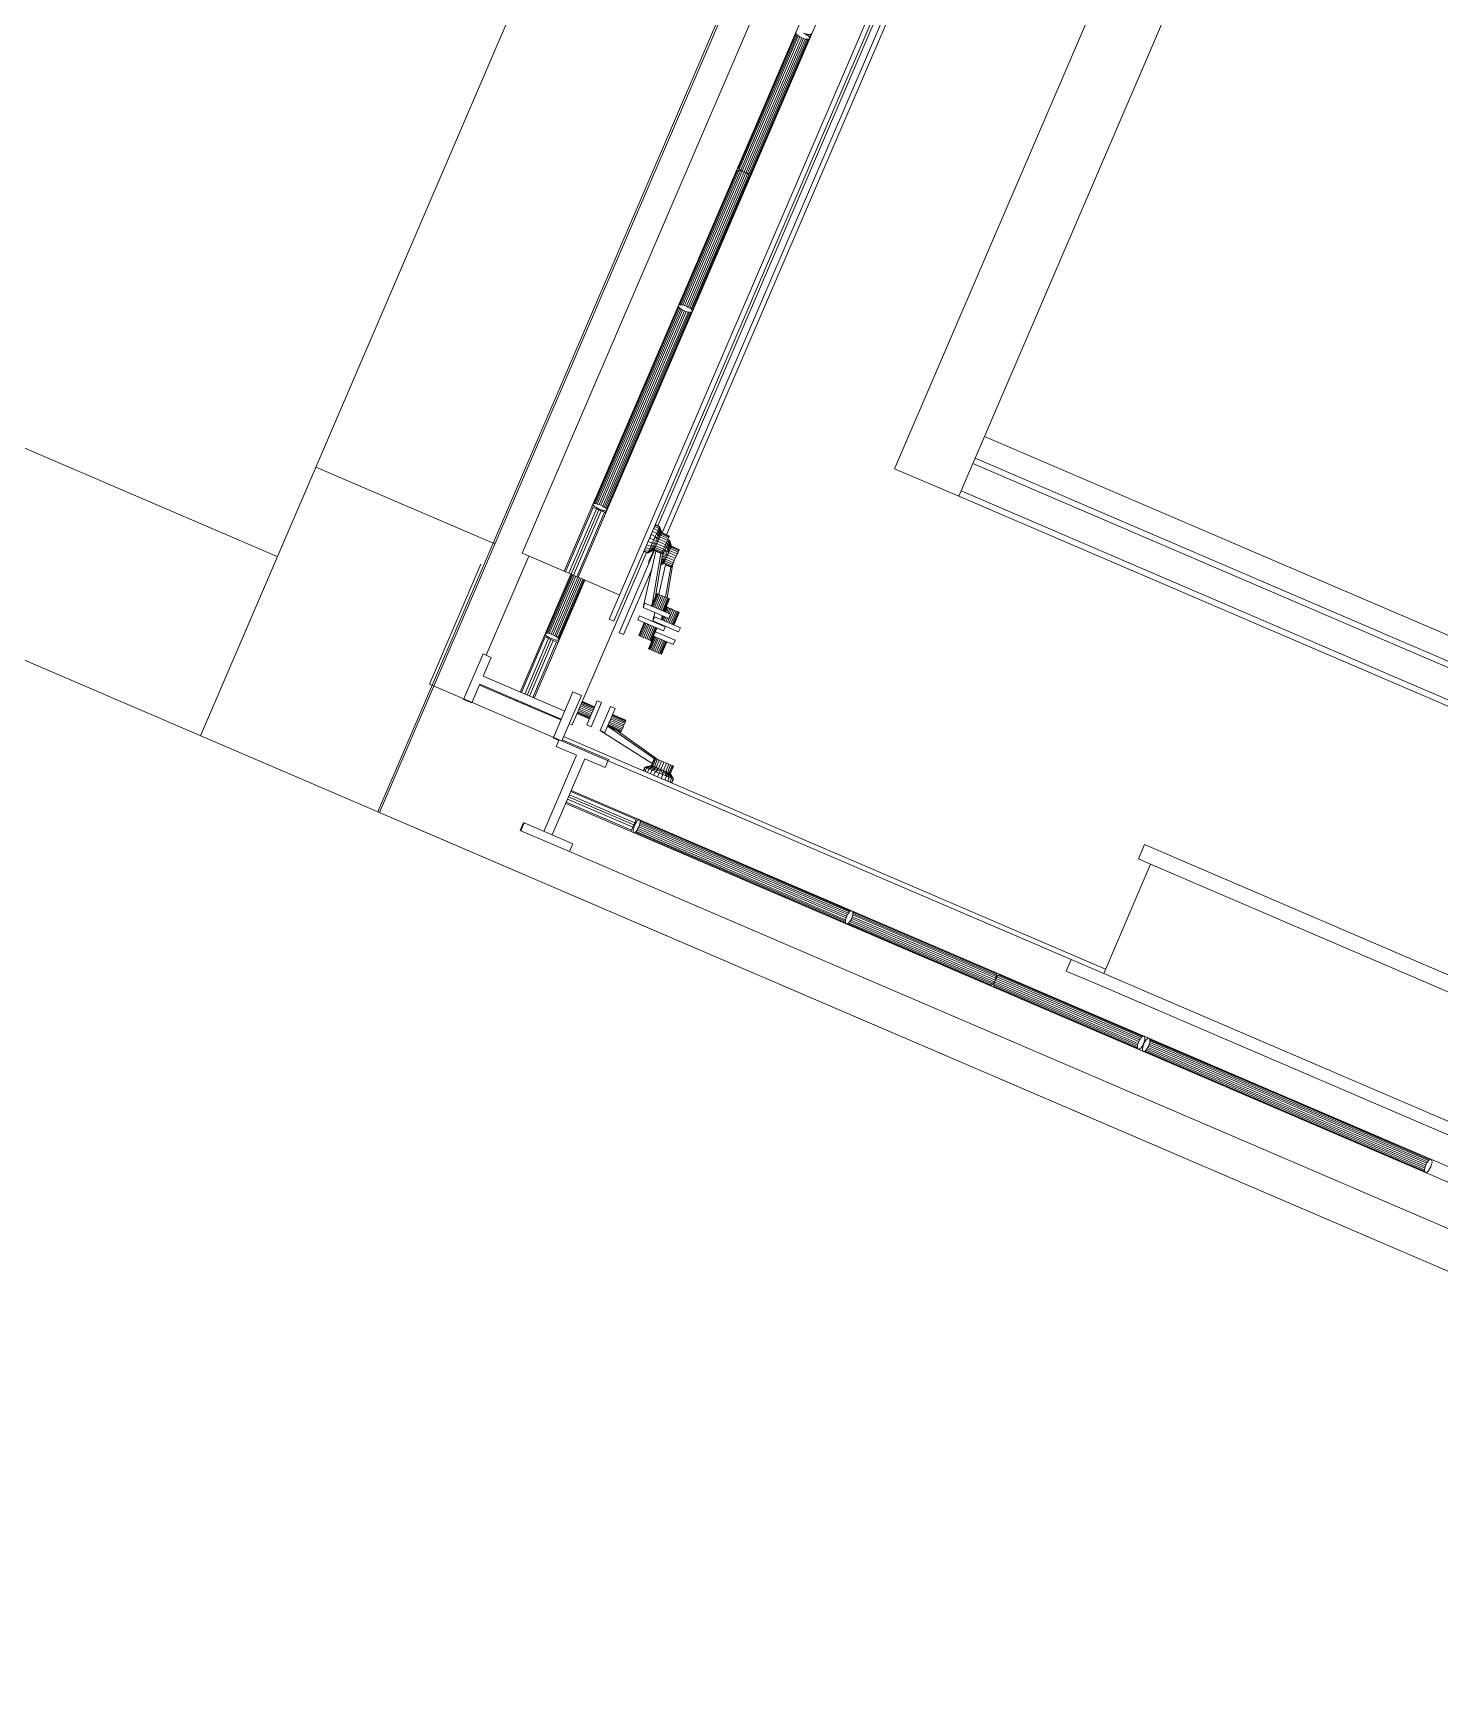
# Model space of a CAD drawing. Header units: metres. Extents: x -48 to 2360, y -1392 to 453.
# Drawn here: x 723.279 to 724.723, y -1330.043 to -1328.341 of the extents above; entities that cross this region are included whole.
import ezdxf

# ---------------------------------------------------------------- set-up
doc = ezdxf.new("R2010")
doc.units = ezdxf.units.M
doc.layers.add('MUEBLES', color=223, linetype='Continuous', lineweight=5, transparency=0.3)
doc.layers.add('SUELO', color=231, linetype='Continuous', lineweight=5, transparency=0.2)
doc.layers.add('TODO', color=210, linetype='Continuous', lineweight=5)

msp = doc.modelspace()

# ---------------------------------------------------------------- linework, layer by layer
at = {"layer": 'MUEBLES', "transparency": 33554585}
for p, q in [((724.5003, -1327.1994), (723.7811, -1328.8743)), ((723.8242, -1328.8928), (724.5434, -1327.2179)), ((724.5578, -1327.2241), (723.8386, -1328.899)), ((723.6328, -1329.1397), (724.426, -1327.2923)), ((724.2554, -1328.7544), (724.7843, -1327.5228)), ((724.2398, -1328.082), (723.8705, -1328.942)), ((723.8752, -1328.944), (724.2445, -1328.084)), ((723.9203, -1328.8461), (724.2117, -1328.1676)), ((724.2198, -1328.1657), (723.9246, -1328.8533)), ((723.9293, -1328.8554), (724.2246, -1328.1677)), ((724.1631, -1328.7877), (724.3827, -1328.2763)), ((724.0617, -1328.3405), (724.0025, -1328.4783)), ((724.0621, -1328.3414), (724.003, -1328.4792)), ((724.0631, -1328.3424), (724.0039, -1328.4801)), ((724.0644, -1328.3434), (724.0053, -1328.4812)), ((724.066, -1328.3444), (724.0069, -1328.4821)), ((724.0679, -1328.3453), (724.0087, -1328.483)), ((724.0106, -1328.4837), (724.0698, -1328.346)), ((724.0124, -1328.4842), (724.0716, -1328.3465)), ((724.0141, -1328.4845), (724.0732, -1328.3468)), ((724.0155, -1328.4845), (724.0746, -1328.3468)), ((724.0164, -1328.4842), (724.0756, -1328.3465)), ((724.0617, -1328.3398), (724.0617, -1328.3405)), ((724.0617, -1328.3405), (724.0621, -1328.3414)), ((724.0621, -1328.3414), (724.0631, -1328.3424)), ((724.0631, -1328.3424), (724.0644, -1328.3434)), ((724.0644, -1328.3434), (724.066, -1328.3444)), ((724.066, -1328.3444), (724.0679, -1328.3453)), ((724.0679, -1328.3453), (724.0698, -1328.346)), ((724.0698, -1328.346), (724.0716, -1328.3465)), ((724.0717, -1328.3414), (724.0699, -1328.3405)), ((724.0699, -1328.3405), (724.0718, -1328.3412)), ((724.0704, -1328.3406), (724.0704, -1328.3407)), ((724.0716, -1328.3411), (724.0715, -1328.3413)), ((724.0716, -1328.3465), (724.0732, -1328.3468)), ((724.0734, -1328.3424), (724.0717, -1328.3414)), ((724.0718, -1328.3412), (724.0737, -1328.3417)), ((724.0731, -1328.3415), (724.0729, -1328.3421)), ((724.0732, -1328.3468), (724.0746, -1328.3468)), ((724.0747, -1328.3434), (724.0734, -1328.3424)), ((724.0737, -1328.3417), (724.0753, -1328.3419)), ((724.075, -1328.3419), (724.0745, -1328.3432)), ((724.0746, -1328.3468), (724.0756, -1328.3465)), ((724.0756, -1328.3444), (724.0747, -1328.3434)), ((724.0753, -1328.3419), (724.0767, -1328.3419)), ((724.0761, -1328.3453), (724.0756, -1328.3444)), ((724.0756, -1328.3465), (724.0761, -1328.346)), ((724.0759, -1328.3449), (724.0773, -1328.3418)), ((724.0761, -1328.346), (724.0761, -1328.3453)), ((724.0767, -1328.3419), (724.0776, -1328.3417)), ((724.0776, -1328.3417), (724.0781, -1328.3412)), ((724.0781, -1328.3412), (724.0782, -1328.3404)), ((724.001, -1328.4818), (723.9419, -1328.6195)), ((724.002, -1328.4815), (723.9428, -1328.6193)), ((724.0033, -1328.4815), (723.9442, -1328.6193)), ((724.005, -1328.4818), (723.9458, -1328.6195)), ((724.0068, -1328.4823), (723.9477, -1328.62)), ((723.9496, -1328.6208), (724.0087, -1328.483)), ((723.9514, -1328.6216), (724.0105, -1328.4839)), ((723.953, -1328.6226), (724.0122, -1328.4849)), ((723.9544, -1328.6236), (724.0135, -1328.4859)), ((723.9553, -1328.6246), (724.0144, -1328.4869)), ((723.9558, -1328.6255), (724.0149, -1328.4878)), ((724.001, -1328.4818), (724.0005, -1328.4823)), ((724.002, -1328.4815), (724.001, -1328.4818)), ((724.0033, -1328.4815), (724.002, -1328.4815)), ((724.0025, -1328.4775), (724.0025, -1328.4783)), ((724.0025, -1328.4783), (724.003, -1328.4792)), ((724.003, -1328.4792), (724.0039, -1328.4801)), ((724.005, -1328.4818), (724.0033, -1328.4815)), ((724.0039, -1328.4801), (724.0053, -1328.4812)), ((724.0068, -1328.4823), (724.005, -1328.4818)), ((724.0053, -1328.4812), (724.0069, -1328.4821)), ((724.0087, -1328.483), (724.0068, -1328.4823)), ((724.0069, -1328.4821), (724.0087, -1328.483)), ((724.0082, -1328.4828), (724.0082, -1328.4828)), ((724.0085, -1328.4829), (724.0084, -1328.4829)), ((724.0105, -1328.4839), (724.0087, -1328.483)), ((724.0087, -1328.483), (724.0106, -1328.4837)), ((724.0092, -1328.4832), (724.0092, -1328.4832)), ((724.0103, -1328.4836), (724.0103, -1328.4838)), ((724.0122, -1328.4849), (724.0105, -1328.4839)), ((724.0106, -1328.4837), (724.0124, -1328.4842)), ((724.0119, -1328.4841), (724.0117, -1328.4846)), ((724.0135, -1328.4859), (724.0122, -1328.4849)), ((724.0124, -1328.4842), (724.0141, -1328.4845)), ((724.0138, -1328.4845), (724.0133, -1328.4857)), ((724.0144, -1328.4869), (724.0135, -1328.4859)), ((724.0141, -1328.4845), (724.0155, -1328.4845)), ((724.0149, -1328.4878), (724.0144, -1328.4869)), ((724.0161, -1328.4843), (724.0147, -1328.4874)), ((724.0149, -1328.4885), (724.0149, -1328.4878)), ((724.0155, -1328.4845), (724.0164, -1328.4842)), ((724.0164, -1328.4842), (724.0169, -1328.4837)), ((723.9413, -1328.6208), (723.8543, -1328.8235)), ((723.9418, -1328.6217), (723.8552, -1328.8234)), ((723.9427, -1328.6227), (723.8565, -1328.8234)), ((723.9441, -1328.6237), (723.8581, -1328.8238)), ((723.9457, -1328.6247), (723.86, -1328.8243)), ((723.8618, -1328.8251), (723.9475, -1328.6255)), ((723.8637, -1328.8259), (723.9494, -1328.6263)), ((723.8653, -1328.8269), (723.9513, -1328.6268)), ((723.8667, -1328.8278), (723.9529, -1328.627)), ((723.8677, -1328.8287), (723.9543, -1328.627)), ((723.8682, -1328.8295), (723.9552, -1328.6267)), ((723.9414, -1328.6201), (723.9413, -1328.6208)), ((723.9413, -1328.6208), (723.9418, -1328.6217)), ((723.9419, -1328.6195), (723.9414, -1328.6201)), ((723.9418, -1328.6217), (723.9427, -1328.6227)), ((723.9428, -1328.6193), (723.9419, -1328.6195)), ((723.9427, -1328.6227), (723.9441, -1328.6237)), ((723.9442, -1328.6193), (723.9428, -1328.6193)), ((723.9441, -1328.6237), (723.9457, -1328.6247)), ((723.9458, -1328.6195), (723.9442, -1328.6193)), ((723.9457, -1328.6247), (723.9475, -1328.6255)), ((723.9477, -1328.62), (723.9458, -1328.6195)), ((723.9475, -1328.6255), (723.9494, -1328.6263)), ((723.9496, -1328.6208), (723.9477, -1328.62)), ((723.9494, -1328.6263), (723.9513, -1328.6268)), ((723.9514, -1328.6216), (723.9496, -1328.6208)), ((723.9513, -1328.6268), (723.9529, -1328.627)), ((723.953, -1328.6226), (723.9514, -1328.6216)), ((723.9529, -1328.627), (723.9543, -1328.627)), ((723.9544, -1328.6236), (723.953, -1328.6226)), ((723.9543, -1328.627), (723.9552, -1328.6267)), ((723.9553, -1328.6246), (723.9544, -1328.6236)), ((723.9552, -1328.6267), (723.9557, -1328.6262)), ((723.9558, -1328.6255), (723.9553, -1328.6246)), ((723.9557, -1328.6262), (723.9558, -1328.6255)), ((724.2458, -1328.7768), (724.2554, -1328.7544)), ((725.5723, -1329.3198), (724.2554, -1328.7544)), ((724.2434, -1328.7822), (724.2458, -1328.7768)), ((724.2458, -1328.7768), (724.2458, -1328.7768)), ((724.2458, -1328.7768), (725.5627, -1329.3423)), ((725.5626, -1329.3423), (724.2458, -1328.7768)), ((724.229, -1328.8159), (724.1631, -1328.7877)), ((724.2314, -1328.8102), (724.2434, -1328.7823)), ((725.5603, -1329.3477), (724.2434, -1328.7822)), ((724.2434, -1328.7823), (724.2434, -1328.7822)), ((724.2434, -1328.7823), (725.5603, -1329.3477)), ((724.2291, -1328.8157), (724.2314, -1328.8103)), ((725.5483, -1329.3757), (724.2314, -1328.8102)), ((724.2314, -1328.8103), (724.2314, -1328.8102)), ((724.2314, -1328.8103), (725.5483, -1329.3757)), ((723.854, -1328.8273), (723.8256, -1328.8935)), ((723.8574, -1328.8288), (723.829, -1328.8949)), ((723.8598, -1328.8298), (723.8314, -1328.8959)), ((723.8338, -1328.897), (723.8622, -1328.8308)), ((723.854, -1328.8273), (723.8526, -1328.8267)), ((723.8543, -1328.8235), (723.8538, -1328.8239)), ((723.8538, -1328.8239), (723.8538, -1328.8245)), ((723.8538, -1328.8245), (723.8544, -1328.8253)), ((723.8574, -1328.8288), (723.854, -1328.8273)), ((723.8552, -1328.8234), (723.8543, -1328.8235)), ((723.8544, -1328.8253), (723.8553, -1328.8262)), ((723.8565, -1328.8234), (723.8552, -1328.8234)), ((723.8553, -1328.8262), (723.8567, -1328.8272)), ((723.8581, -1328.8238), (723.8565, -1328.8234)), ((723.8567, -1328.8272), (723.8583, -1328.8281)), ((723.8598, -1328.8298), (723.8574, -1328.8288)), ((723.86, -1328.8243), (723.8581, -1328.8238)), ((723.8583, -1328.8281), (723.8602, -1328.829)), ((723.8593, -1328.8296), (723.8597, -1328.8287)), ((723.8599, -1328.8288), (723.8595, -1328.8297)), ((723.8622, -1328.8308), (723.8598, -1328.8298)), ((723.8618, -1328.8251), (723.86, -1328.8243)), ((723.8602, -1328.829), (723.8621, -1328.8297)), ((723.8606, -1328.8291), (723.8603, -1328.83)), ((723.8618, -1328.8296), (723.8614, -1328.8305)), ((723.8637, -1328.8259), (723.8618, -1328.8251)), ((723.8621, -1328.8297), (723.8639, -1328.8302)), ((723.8656, -1328.8323), (723.8622, -1328.8308)), ((723.8633, -1328.8301), (723.8629, -1328.8311)), ((723.8653, -1328.8269), (723.8637, -1328.8259)), ((723.8639, -1328.8302), (723.8655, -1328.8306)), ((723.8652, -1328.8305), (723.8646, -1328.8319)), ((723.8667, -1328.8278), (723.8653, -1328.8269)), ((723.8655, -1328.8306), (723.8668, -1328.8307)), ((723.8665, -1328.8327), (723.8674, -1328.8306)), ((723.8677, -1328.8287), (723.8667, -1328.8278)), ((723.8668, -1328.8307), (723.8677, -1328.8305)), ((723.8682, -1328.8295), (723.8677, -1328.8287)), ((723.8677, -1328.8305), (723.8682, -1328.8301)), ((723.8682, -1328.8301), (723.8682, -1328.8295)), ((724.229, -1328.8159), (724.2291, -1328.8157)), ((725.5459, -1329.3814), (724.229, -1328.8159)), ((725.546, -1329.3811), (724.2291, -1328.8157)), ((724.2291, -1328.8157), (724.2291, -1328.8157)), ((725.5459, -1329.3812), (724.2291, -1328.8157)), ((723.8372, -1328.8984), (723.8656, -1328.8323)), ((723.867, -1328.8329), (723.8656, -1328.8323)), ((723.9149, -1328.8518), (723.9162, -1328.849)), ((723.9162, -1328.849), (723.9172, -1328.8468)), ((723.9162, -1328.849), (723.9203, -1328.8509)), ((723.9172, -1328.8468), (723.9178, -1328.8455)), ((723.9172, -1328.8468), (723.9213, -1328.8487)), ((723.9178, -1328.8455), (723.918, -1328.845)), ((723.9178, -1328.8455), (723.9219, -1328.8473)), ((723.918, -1328.845), (723.9221, -1328.8469)), ((723.9213, -1328.8487), (723.9203, -1328.8509)), ((723.9213, -1328.8487), (723.9219, -1328.8473)), ((723.9213, -1328.8487), (723.9231, -1328.8558)), ((723.9213, -1328.8487), (723.9238, -1328.8543)), ((723.9221, -1328.8469), (723.9219, -1328.8473)), ((723.9219, -1328.8473), (723.9242, -1328.8534)), ((723.9219, -1328.8473), (723.9238, -1328.8543)), ((723.9221, -1328.8469), (723.9242, -1328.8534)), ((723.9221, -1328.8469), (723.9243, -1328.8531)), ((723.913, -1328.8674), (723.9089, -1328.8656)), ((723.9144, -1328.8641), (723.9103, -1328.8622)), ((723.9119, -1328.8587), (723.9135, -1328.8551)), ((723.9119, -1328.8587), (723.9119, -1328.8587)), ((723.9119, -1328.8587), (723.916, -1328.8606)), ((723.9129, -1328.8565), (723.9128, -1328.8564)), ((723.9144, -1328.8641), (723.913, -1328.8674)), ((723.9193, -1328.8644), (723.913, -1328.8674)), ((723.9135, -1328.8551), (723.9149, -1328.8518)), ((723.9135, -1328.8551), (723.9176, -1328.857)), ((723.9138, -1328.8544), (723.9137, -1328.8544)), ((723.916, -1328.8606), (723.9144, -1328.8641)), ((723.9203, -1328.8621), (723.9144, -1328.8641)), ((723.9144, -1328.8641), (723.9193, -1328.8644)), ((723.9146, -1328.8526), (723.9145, -1328.8526)), ((723.9149, -1328.8518), (723.9191, -1328.8537)), ((723.9152, -1328.8513), (723.9151, -1328.8512)), ((723.9156, -1328.8504), (723.9154, -1328.8504)), ((723.9157, -1328.8501), (723.9156, -1328.8501)), ((723.9176, -1328.857), (723.916, -1328.8606)), ((723.916, -1328.8606), (723.9203, -1328.8621)), ((723.9191, -1328.8537), (723.9176, -1328.857)), ((723.9213, -1328.8598), (723.9176, -1328.857)), ((723.9176, -1328.857), (723.9203, -1328.8621)), ((723.9193, -1328.8644), (723.9183, -1328.8666)), ((723.9203, -1328.8509), (723.9191, -1328.8537)), ((723.9191, -1328.8537), (723.9213, -1328.8598)), ((723.9223, -1328.8576), (723.9191, -1328.8537)), ((723.9203, -1328.8621), (723.9193, -1328.8644)), ((723.9193, -1328.8644), (723.9271, -1328.868)), ((723.9231, -1328.8558), (723.9203, -1328.8509)), ((723.9203, -1328.8509), (723.9223, -1328.8576)), ((723.9213, -1328.8598), (723.9203, -1328.8621)), ((723.9203, -1328.8621), (723.9281, -1328.8657)), ((723.9223, -1328.8576), (723.9213, -1328.8598)), ((723.9292, -1328.8634), (723.9213, -1328.8598)), ((723.9231, -1328.8558), (723.9223, -1328.8576)), ((723.9301, -1328.8612), (723.9223, -1328.8576)), ((723.9238, -1328.8543), (723.9231, -1328.8558)), ((723.931, -1328.8593), (723.9231, -1328.8558)), ((723.9242, -1328.8534), (723.9238, -1328.8543)), ((723.9316, -1328.8579), (723.9238, -1328.8543)), ((723.9243, -1328.8531), (723.9242, -1328.8534)), ((723.932, -1328.857), (723.9242, -1328.8534)), ((723.9321, -1328.8567), (723.9243, -1328.8531)), ((723.9271, -1328.868), (723.9281, -1328.8657)), ((723.9281, -1328.8657), (723.9292, -1328.8634)), ((723.9288, -1328.8641), (723.9303, -1328.8648)), ((723.9303, -1328.8648), (723.9291, -1328.8676)), ((723.9292, -1328.8634), (723.9301, -1328.8612)), ((723.9298, -1328.8619), (723.9313, -1328.8626)), ((723.9301, -1328.8612), (723.931, -1328.8593)), ((723.9313, -1328.8626), (723.9303, -1328.8648)), ((723.9332, -1328.8696), (723.9303, -1328.8648)), ((723.9303, -1328.8648), (723.9323, -1328.8715)), ((723.9304, -1328.8606), (723.9319, -1328.8612)), ((723.9306, -1328.8601), (723.9321, -1328.8608)), ((723.931, -1328.8593), (723.9316, -1328.8579)), ((723.9313, -1328.8626), (723.9319, -1328.8612)), ((723.9313, -1328.8626), (723.9332, -1328.8696)), ((723.9313, -1328.8626), (723.9338, -1328.8682)), ((723.9316, -1328.8579), (723.932, -1328.857)), ((723.9321, -1328.8608), (723.9319, -1328.8612)), ((723.9319, -1328.8612), (723.9342, -1328.8673)), ((723.9319, -1328.8612), (723.9338, -1328.8682)), ((723.932, -1328.857), (723.9321, -1328.8567)), ((723.9321, -1328.8608), (723.9342, -1328.8673)), ((723.9321, -1328.8608), (723.9343, -1328.867)), ((723.7878, -1328.8772), (723.7441, -1328.9789)), ((723.7811, -1328.8743), (723.8242, -1328.8928)), ((723.8325, -1329.0505), (723.9085, -1328.8736)), ((723.9169, -1328.8713), (723.8806, -1328.9559)), ((723.9052, -1328.9299), (723.9182, -1328.8723)), ((723.9099, -1328.8742), (723.906, -1328.8724)), ((723.9101, -1328.8738), (723.9062, -1328.872)), ((723.9107, -1328.8724), (723.9068, -1328.8706)), ((723.9117, -1328.8702), (723.9077, -1328.8684)), ((723.9165, -1328.8708), (723.9099, -1328.8742)), ((723.9163, -1328.8711), (723.9099, -1328.8742)), ((723.9101, -1328.8738), (723.9099, -1328.8742)), ((723.9169, -1328.8699), (723.9101, -1328.8738)), ((723.9165, -1328.8708), (723.9101, -1328.8738)), ((723.9107, -1328.8724), (723.9101, -1328.8738)), ((723.9175, -1328.8684), (723.9107, -1328.8724)), ((723.9169, -1328.8699), (723.9107, -1328.8724)), ((723.9117, -1328.8702), (723.9107, -1328.8724)), ((723.9114, -1328.882), (723.9108, -1328.8834)), ((723.9124, -1328.8799), (723.9114, -1328.882)), ((723.9114, -1328.8821), (723.9126, -1328.8812)), ((723.9115, -1328.8817), (723.9128, -1328.8809)), ((723.9183, -1328.8666), (723.9117, -1328.8702)), ((723.913, -1328.8674), (723.9117, -1328.8702)), ((723.9117, -1328.8702), (723.9175, -1328.8684)), ((723.9121, -1328.8805), (723.9132, -1328.8798)), ((723.9124, -1328.8799), (723.9121, -1328.8805)), ((723.9136, -1328.877), (723.9124, -1328.8799)), ((723.9136, -1328.877), (723.9129, -1328.8786)), ((723.9129, -1328.8786), (723.914, -1328.8781)), ((723.9183, -1328.8666), (723.913, -1328.8674)), ((723.9151, -1328.8737), (723.9136, -1328.877)), ((723.914, -1328.8762), (723.9149, -1328.8759)), ((723.9235, -1328.8746), (723.9144, -1328.9267)), ((723.9163, -1328.8711), (723.9151, -1328.8737)), ((723.9153, -1328.8733), (723.916, -1328.8733)), ((723.9165, -1328.8708), (723.9163, -1328.8711)), ((723.9163, -1328.8711), (723.9241, -1328.8746)), ((723.9169, -1328.8699), (723.9165, -1328.8708)), ((723.9165, -1328.8708), (723.9243, -1328.8743)), ((723.9175, -1328.8684), (723.9169, -1328.8699)), ((723.9169, -1328.8699), (723.9247, -1328.8734)), ((723.9183, -1328.8666), (723.9175, -1328.8684)), ((723.9175, -1328.8684), (723.9253, -1328.872)), ((723.9257, -1328.8711), (723.9179, -1328.9186)), ((723.9182, -1328.8723), (723.9184, -1328.872)), ((723.9235, -1328.8746), (723.9182, -1328.8723)), ((723.9183, -1328.8666), (723.9261, -1328.8702)), ((723.9236, -1328.8744), (723.9235, -1328.8746)), ((723.9275, -1328.8823), (723.9235, -1328.8847)), ((723.9283, -1328.8805), (723.9237, -1328.883)), ((723.9237, -1328.8835), (723.9275, -1328.8823)), ((723.9241, -1328.8746), (723.9243, -1328.8743)), ((723.9293, -1328.8783), (723.9241, -1328.8808)), ((723.9283, -1328.8805), (723.9241, -1328.8811)), ((723.9243, -1328.8743), (723.9247, -1328.8734)), ((723.926, -1328.8745), (723.9246, -1328.8776)), ((723.9303, -1328.876), (723.9246, -1328.878)), ((723.9246, -1328.878), (723.9293, -1328.8783)), ((723.9247, -1328.8734), (723.9253, -1328.872)), ((723.9252, -1328.8741), (723.926, -1328.8745)), ((723.9253, -1328.872), (723.9261, -1328.8702)), ((723.9276, -1328.8709), (723.926, -1328.8745)), ((723.926, -1328.8745), (723.9303, -1328.876)), ((723.9261, -1328.8702), (723.9271, -1328.868)), ((723.9261, -1328.8702), (723.9276, -1328.8709)), ((723.9275, -1328.8823), (723.9269, -1328.8838)), ((723.9283, -1328.8805), (723.9275, -1328.8823)), ((723.9275, -1328.8823), (723.9353, -1328.8859)), ((723.9276, -1328.8669), (723.9291, -1328.8676)), ((723.9291, -1328.8676), (723.9276, -1328.8709)), ((723.9314, -1328.8737), (723.9276, -1328.8709)), ((723.9276, -1328.8709), (723.9303, -1328.876)), ((723.9293, -1328.8783), (723.9283, -1328.8805)), ((723.9283, -1328.8805), (723.9362, -1328.8841)), ((723.9291, -1328.8676), (723.9314, -1328.8737)), ((723.9323, -1328.8715), (723.9291, -1328.8676)), ((723.9303, -1328.876), (723.9293, -1328.8783)), ((723.9293, -1328.8783), (723.9371, -1328.8819)), ((723.9314, -1328.8737), (723.9303, -1328.876)), ((723.9303, -1328.876), (723.9382, -1328.8796)), ((723.9323, -1328.8715), (723.9314, -1328.8737)), ((723.9392, -1328.8772), (723.9314, -1328.8737)), ((723.9332, -1328.8696), (723.9323, -1328.8715)), ((723.9402, -1328.8751), (723.9323, -1328.8715)), ((723.9338, -1328.8682), (723.9332, -1328.8696)), ((723.941, -1328.8732), (723.9332, -1328.8696)), ((723.9342, -1328.8673), (723.9338, -1328.8682)), ((723.9416, -1328.8718), (723.9338, -1328.8682)), ((723.9343, -1328.867), (723.9342, -1328.8673)), ((723.942, -1328.8709), (723.9342, -1328.8673)), ((723.9422, -1328.8706), (723.9343, -1328.867)), ((723.9362, -1328.8841), (723.9371, -1328.8819)), ((723.9371, -1328.8819), (723.9382, -1328.8796)), ((723.9382, -1328.8796), (723.9392, -1328.8772)), ((723.9392, -1328.8772), (723.9402, -1328.8751)), ((723.9402, -1328.8751), (723.941, -1328.8732)), ((723.941, -1328.8732), (723.9416, -1328.8718)), ((723.9416, -1328.8718), (723.942, -1328.8709)), ((723.942, -1328.8709), (723.9422, -1328.8706)), ((723.686, -1329.0086), (723.7388, -1328.8855)), ((723.7789, -1329.0168), (723.8309, -1328.8957)), ((723.8311, -1328.8958), (723.8051, -1328.9565)), ((723.8319, -1328.8961), (723.806, -1328.9564)), ((723.833, -1328.8966), (723.8073, -1328.9564)), ((723.8345, -1328.8973), (723.8089, -1328.9568)), ((723.8362, -1328.898), (723.8108, -1328.9573)), ((723.8126, -1328.9581), (723.8381, -1328.8988)), ((723.8145, -1328.9589), (723.84, -1328.8996)), ((723.8242, -1328.8928), (723.8256, -1328.8935)), ((723.8256, -1328.8935), (723.829, -1328.8949)), ((723.829, -1328.8949), (723.8314, -1328.8959)), ((723.8314, -1328.8959), (723.8338, -1328.897)), ((723.8338, -1328.897), (723.8372, -1328.8984)), ((723.8372, -1328.8984), (723.8386, -1328.899)), ((723.8386, -1328.899), (723.8812, -1328.9173)), ((723.8852, -1328.9579), (723.914, -1328.8909)), ((723.9108, -1328.8834), (723.9106, -1328.8839)), ((723.9214, -1328.9165), (723.9283, -1328.8862)), ((723.9265, -1328.8847), (723.9232, -1328.8864)), ((723.9265, -1328.8847), (723.9232, -1328.8862)), ((723.9263, -1328.885), (723.9232, -1328.8865)), ((723.9269, -1328.8838), (723.9233, -1328.8859)), ((723.9269, -1328.8838), (723.9234, -1328.8852)), ((723.9265, -1328.8847), (723.9263, -1328.885)), ((723.9263, -1328.885), (723.9342, -1328.8885)), ((723.9269, -1328.8838), (723.9265, -1328.8847)), ((723.9265, -1328.8847), (723.9343, -1328.8882)), ((723.9269, -1328.8838), (723.9347, -1328.8873)), ((723.9336, -1328.8885), (723.9281, -1328.9194)), ((723.9283, -1328.8862), (723.9284, -1328.8859)), ((723.9336, -1328.8885), (723.9283, -1328.8862)), ((723.9357, -1328.885), (723.9299, -1328.9202)), ((723.9336, -1328.8883), (723.9336, -1328.8885)), ((723.9342, -1328.8885), (723.9343, -1328.8882)), ((723.9343, -1328.8882), (723.9347, -1328.8873)), ((723.9347, -1328.8873), (723.9353, -1328.8859)), ((723.9353, -1328.8859), (723.9362, -1328.8841)), ((723.8453, -1328.9019), (723.7933, -1329.023)), ((723.8161, -1328.9599), (723.8417, -1328.9003)), ((723.8175, -1328.9608), (723.8432, -1328.901)), ((723.8185, -1328.9617), (723.8443, -1328.9015)), ((723.819, -1328.9625), (723.845, -1328.9018)), ((723.9192, -1328.9156), (723.9136, -1328.9285)), ((723.9194, -1328.9157), (723.9138, -1328.9286)), ((723.92, -1328.9159), (723.9145, -1328.9288)), ((723.9211, -1328.9164), (723.9155, -1328.9293)), ((723.9224, -1328.917), (723.9169, -1328.9299)), ((723.9194, -1328.9157), (723.9192, -1328.9156)), ((723.92, -1328.9159), (723.9194, -1328.9157)), ((723.9211, -1328.9164), (723.92, -1328.9159)), ((723.9224, -1328.917), (723.9211, -1328.9164)), ((723.924, -1328.9177), (723.9224, -1328.917)), ((723.907, -1328.9256), (723.9052, -1328.9299)), ((723.9052, -1328.9299), (723.9315, -1328.9412)), ((723.9334, -1328.9369), (723.907, -1328.9256)), ((723.924, -1328.9177), (723.9185, -1328.9306)), ((723.9202, -1328.9313), (723.9257, -1328.9184)), ((723.9219, -1328.932), (723.9274, -1328.9191)), ((723.9235, -1328.9327), (723.929, -1328.9198)), ((723.9257, -1328.9184), (723.924, -1328.9177)), ((723.9249, -1328.9333), (723.9304, -1328.9204)), ((723.9274, -1328.9191), (723.9257, -1328.9184)), ((723.9259, -1328.9337), (723.9314, -1328.9208)), ((723.9266, -1328.934), (723.9321, -1328.9211)), ((723.9268, -1328.9341), (723.9323, -1328.9212)), ((723.9292, -1328.9295), (723.9271, -1328.9343)), ((723.9294, -1328.9295), (723.9273, -1328.9344)), ((723.929, -1328.9198), (723.9274, -1328.9191)), ((723.9281, -1328.931), (723.9279, -1328.9325)), ((723.9301, -1328.9298), (723.928, -1328.9346)), ((723.9304, -1328.9204), (723.929, -1328.9198)), ((723.9311, -1328.9303), (723.929, -1328.9351)), ((723.9294, -1328.9295), (723.9292, -1328.9295)), ((723.9301, -1328.9298), (723.9294, -1328.9295)), ((723.9311, -1328.9303), (723.9301, -1328.9298)), ((723.9302, -1328.9452), (723.9358, -1328.9323)), ((723.9314, -1328.9208), (723.9304, -1328.9204)), ((723.9325, -1328.9309), (723.9304, -1328.9357)), ((723.9325, -1328.9309), (723.9311, -1328.9303)), ((723.9321, -1328.9211), (723.9314, -1328.9208)), ((723.9319, -1328.9459), (723.9375, -1328.933)), ((723.9341, -1328.9315), (723.932, -1328.9364)), ((723.9323, -1328.9212), (723.9321, -1328.9211)), ((723.9341, -1328.9315), (723.9325, -1328.9309)), ((723.9335, -1328.9466), (723.9391, -1328.9337)), ((723.9358, -1328.9323), (723.9341, -1328.9315)), ((723.9375, -1328.933), (723.9358, -1328.9323)), ((723.9391, -1328.9337), (723.9375, -1328.933)), ((723.9404, -1328.9343), (723.9391, -1328.9337)), ((723.8705, -1328.942), (723.8752, -1328.944)), ((723.8996, -1328.9428), (723.9015, -1328.9385)), ((723.926, -1328.9541), (723.8996, -1328.9428)), ((723.9007, -1328.9586), (723.9062, -1328.9457)), ((723.9009, -1328.9587), (723.9065, -1328.9458)), ((723.9015, -1328.9385), (723.9278, -1328.9498)), ((723.9016, -1328.9589), (723.9071, -1328.946)), ((723.9026, -1328.9594), (723.9082, -1328.9465)), ((723.904, -1328.96), (723.9095, -1328.9471)), ((723.9056, -1328.9607), (723.9111, -1328.9478)), ((723.9128, -1328.9485), (723.9073, -1328.9614)), ((723.9145, -1328.9492), (723.909, -1328.9621)), ((723.9161, -1328.9499), (723.9106, -1328.9628)), ((723.9175, -1328.9505), (723.9119, -1328.9634)), ((723.9185, -1328.9509), (723.913, -1328.9638)), ((723.9192, -1328.9512), (723.9136, -1328.9641)), ((723.9152, -1328.9438), (723.9172, -1328.9351)), ((723.9171, -1328.9395), (723.9152, -1328.9438)), ((723.9152, -1328.9438), (723.9415, -1328.9551)), ((723.9434, -1328.9508), (723.9171, -1328.9395)), ((723.9253, -1328.9386), (723.9236, -1328.9424)), ((723.9255, -1328.9387), (723.9239, -1328.9424)), ((723.9248, -1328.9384), (723.9244, -1328.9406)), ((723.9261, -1328.9389), (723.9245, -1328.9427)), ((723.9272, -1328.9394), (723.9256, -1328.9432)), ((723.9278, -1328.9498), (723.926, -1328.9541)), ((723.9286, -1328.94), (723.9269, -1328.9438)), ((723.9301, -1328.9407), (723.9285, -1328.9444)), ((723.9315, -1328.9412), (723.9334, -1328.9369)), ((723.9349, -1328.9472), (723.9404, -1328.9343)), ((723.9359, -1328.9476), (723.9415, -1328.9347)), ((723.9366, -1328.9479), (723.9421, -1328.935)), ((723.9368, -1328.948), (723.9423, -1328.9351)), ((723.9415, -1328.9347), (723.9404, -1328.9343)), ((723.9421, -1328.935), (723.9415, -1328.9347)), ((723.9415, -1328.9551), (723.9434, -1328.9508)), ((723.9423, -1328.9351), (723.9421, -1328.935)), ((723.8048, -1328.9603), (723.7803, -1329.0174)), ((723.8082, -1328.9618), (723.7837, -1329.0189)), ((723.8106, -1328.9628), (723.7861, -1329.0199)), ((723.7885, -1329.0209), (723.813, -1328.9638)), ((723.7919, -1329.0224), (723.8164, -1328.9653)), ((723.8048, -1328.9603), (723.8034, -1328.9597)), ((723.8051, -1328.9565), (723.8046, -1328.9569)), ((723.8046, -1328.9569), (723.8046, -1328.9575)), ((723.8046, -1328.9575), (723.8052, -1328.9583)), ((723.8082, -1328.9618), (723.8048, -1328.9603)), ((723.806, -1328.9564), (723.8051, -1328.9565)), ((723.8052, -1328.9583), (723.8061, -1328.9592)), ((723.8073, -1328.9564), (723.806, -1328.9564)), ((723.8061, -1328.9592), (723.8075, -1328.9602)), ((723.8089, -1328.9568), (723.8073, -1328.9564)), ((723.8075, -1328.9602), (723.8091, -1328.9611)), ((723.8106, -1328.9628), (723.8082, -1328.9618)), ((723.8108, -1328.9573), (723.8089, -1328.9568)), ((723.8091, -1328.9611), (723.811, -1328.962)), ((723.813, -1328.9638), (723.8106, -1328.9628)), ((723.8126, -1328.9581), (723.8108, -1328.9573)), ((723.811, -1328.962), (723.8129, -1328.9627)), ((723.8145, -1328.9589), (723.8126, -1328.9581)), ((723.8129, -1328.9627), (723.8147, -1328.9632)), ((723.8164, -1328.9653), (723.813, -1328.9638)), ((723.8161, -1328.9599), (723.8145, -1328.9589)), ((723.8147, -1328.9632), (723.8163, -1328.9636)), ((723.8175, -1328.9608), (723.8161, -1328.9599)), ((723.8163, -1328.9636), (723.8176, -1328.9637)), ((723.8178, -1328.9659), (723.8164, -1328.9653)), ((723.8185, -1328.9617), (723.8175, -1328.9608)), ((723.8176, -1328.9637), (723.8185, -1328.9635)), ((723.819, -1328.9625), (723.8185, -1328.9617)), ((723.8185, -1328.9635), (723.819, -1328.9631)), ((723.819, -1328.9631), (723.819, -1328.9625)), ((723.8806, -1328.9559), (723.8852, -1328.9579)), ((723.9009, -1328.9587), (723.9007, -1328.9586)), ((723.9016, -1328.9589), (723.9009, -1328.9587)), ((723.9026, -1328.9594), (723.9016, -1328.9589)), ((723.904, -1328.96), (723.9026, -1328.9594)), ((723.9056, -1328.9607), (723.904, -1328.96)), ((723.9073, -1328.9614), (723.9056, -1328.9607)), ((723.909, -1328.9621), (723.9073, -1328.9614)), ((723.9106, -1328.9628), (723.909, -1328.9621)), ((723.9119, -1328.9634), (723.9106, -1328.9628)), ((723.9107, -1328.9725), (723.9163, -1328.9596)), ((723.9109, -1328.9726), (723.9165, -1328.9596)), ((723.9116, -1328.9728), (723.9171, -1328.9599)), ((723.913, -1328.9638), (723.9119, -1328.9634)), ((723.9126, -1328.9733), (723.9182, -1328.9604)), ((723.9136, -1328.9641), (723.913, -1328.9638)), ((723.9139, -1328.9642), (723.9136, -1328.9641)), ((723.9194, -1328.9513), (723.9139, -1328.9642)), ((723.914, -1328.9739), (723.9195, -1328.961)), ((723.9156, -1328.9745), (723.9211, -1328.9616)), ((723.936, -1328.968), (723.9159, -1328.9594)), ((723.9228, -1328.9624), (723.9173, -1328.9753)), ((723.9178, -1328.9551), (723.9379, -1328.9637)), ((723.9245, -1328.9631), (723.919, -1328.976)), ((723.9261, -1328.9638), (723.9206, -1328.9767)), ((723.9275, -1328.9644), (723.922, -1328.9773)), ((723.9285, -1328.9648), (723.923, -1328.9777)), ((723.9292, -1328.9651), (723.9237, -1328.978)), ((723.9294, -1328.9652), (723.9239, -1328.9781)), ((723.9379, -1328.9637), (723.936, -1328.968)), ((723.7409, -1328.9775), (723.7208, -1329.0243)), ((723.7494, -1328.9812), (723.7409, -1328.9775)), ((723.7411, -1329.0006), (723.7494, -1328.9812)), ((723.9109, -1328.9726), (723.9107, -1328.9725)), ((723.9116, -1328.9728), (723.9109, -1328.9726)), ((723.9126, -1328.9733), (723.9116, -1328.9728)), ((723.914, -1328.9739), (723.9126, -1328.9733)), ((723.9156, -1328.9745), (723.914, -1328.9739)), ((723.9173, -1328.9753), (723.9156, -1328.9745)), ((723.919, -1328.976), (723.9173, -1328.9753)), ((723.9206, -1328.9767), (723.919, -1328.976)), ((723.922, -1328.9773), (723.9206, -1328.9767)), ((723.923, -1328.9777), (723.922, -1328.9773)), ((723.9237, -1328.978), (723.923, -1328.9777)), ((723.9239, -1328.9781), (723.9237, -1328.978)), ((723.8247, -1329.0365), (723.7411, -1329.0006)), ((723.686, -1329.0086), (725.7897, -1329.912)), ((723.7293, -1329.028), (723.7377, -1329.0086)), ((723.7372, -1329.0096), (723.775, -1329.0258)), ((723.7377, -1329.0086), (723.8212, -1329.0445)), ((723.8332, -1329.0165), (723.8131, -1329.0633)), ((723.8418, -1329.0202), (723.8332, -1329.0165)), ((723.7208, -1329.0243), (723.7293, -1329.028)), ((723.775, -1329.0258), (723.7755, -1329.0248)), ((723.775, -1329.0258), (723.7764, -1329.0265)), ((723.7769, -1329.0254), (723.7764, -1329.0265)), ((723.7764, -1329.0265), (723.7798, -1329.0279)), ((723.7803, -1329.0269), (723.7798, -1329.0279)), ((723.7798, -1329.0279), (723.7822, -1329.0289)), ((723.7827, -1329.0279), (723.7822, -1329.0289)), ((723.7822, -1329.0289), (723.7846, -1329.03)), ((723.7846, -1329.03), (723.785, -1329.0289)), ((723.7846, -1329.03), (723.788, -1329.0314)), ((723.788, -1329.0314), (723.7884, -1329.0304)), ((723.788, -1329.0314), (723.7894, -1329.032)), ((723.7898, -1329.031), (723.7894, -1329.032)), ((723.7894, -1329.032), (723.8208, -1329.0455)), ((723.8217, -1329.067), (723.8418, -1329.0202)), ((723.8389, -1329.0358), (723.8514, -1329.0412)), ((723.8395, -1329.0343), (723.852, -1329.0397)), ((723.8527, -1329.0381), (723.8402, -1329.0327)), ((723.8534, -1329.0365), (723.8409, -1329.0311)), ((723.854, -1329.035), (723.8415, -1329.0297)), ((723.8545, -1329.0337), (723.8421, -1329.0284)), ((723.855, -1329.0328), (723.8425, -1329.0274)), ((723.8553, -1329.0319), (723.8428, -1329.0266)), ((723.8552, -1329.0321), (723.8428, -1329.0268)), ((723.858, -1329.0258), (723.8474, -1329.0504)), ((723.852, -1329.0524), (723.8626, -1329.0277)), ((723.8626, -1329.0277), (723.858, -1329.0258)), ((723.8612, -1329.0563), (723.8718, -1329.0317)), ((723.8764, -1329.0337), (723.8658, -1329.0583)), ((723.8718, -1329.0317), (723.8764, -1329.0337)), ((723.8293, -1329.0492), (723.8325, -1329.0505)), ((723.8376, -1329.0387), (723.8501, -1329.044)), ((723.8376, -1329.0389), (723.85, -1329.0442)), ((723.8379, -1329.0381), (723.8504, -1329.0434)), ((723.8383, -1329.0371), (723.8508, -1329.0424)), ((723.8474, -1329.0504), (723.852, -1329.0524)), ((723.8822, -1329.0581), (723.8684, -1329.0521)), ((723.8823, -1329.0579), (723.8685, -1329.0519)), ((723.8826, -1329.0572), (723.8688, -1329.0513)), ((723.883, -1329.0563), (723.8692, -1329.0503)), ((723.8835, -1329.055), (723.8697, -1329.0491)), ((723.9164, -1329.0851), (723.8703, -1329.0529)), ((723.8842, -1329.0535), (723.8704, -1329.0476)), ((723.8711, -1329.046), (723.8849, -1329.0519)), ((723.8718, -1329.0444), (723.8855, -1329.0503)), ((723.8724, -1329.0429), (723.8862, -1329.0488)), ((723.8729, -1329.0416), (723.8867, -1329.0476)), ((723.8734, -1329.0407), (723.8872, -1329.0466)), ((723.8736, -1329.04), (723.8874, -1329.046)), ((723.8737, -1329.0398), (723.8875, -1329.0457)), ((723.8849, -1329.0519), (723.8842, -1329.0535)), ((723.8855, -1329.0503), (723.8849, -1329.0519)), ((723.8862, -1329.0488), (723.8855, -1329.0503)), ((723.8867, -1329.0476), (723.8862, -1329.0488)), ((723.8872, -1329.0466), (723.8867, -1329.0476)), ((723.8874, -1329.046), (723.8872, -1329.0466)), ((723.8875, -1329.0457), (723.8874, -1329.046)), ((723.8129, -1329.0639), (723.8131, -1329.0633)), ((723.8129, -1329.0639), (723.8188, -1329.0664)), ((723.8131, -1329.0633), (723.8217, -1329.067)), ((723.819, -1329.0658), (723.8161, -1329.0727)), ((723.8696, -1329.0862), (723.8222, -1329.0659)), ((723.8236, -1329.0626), (724.3797, -1329.3013)), ((723.8612, -1329.0563), (723.9143, -1329.0901)), ((723.8658, -1329.0583), (723.8612, -1329.0563)), ((723.9206, -1329.0863), (723.879, -1329.0567)), ((723.8823, -1329.0579), (723.8822, -1329.0581)), ((723.8826, -1329.0572), (723.8823, -1329.0579)), ((723.883, -1329.0563), (723.8826, -1329.0572)), ((723.8835, -1329.055), (723.883, -1329.0563)), ((723.8842, -1329.0535), (723.8835, -1329.055)), ((723.8368, -1329.0816), (723.8033, -1329.1598)), ((723.8118, -1329.1635), (723.8454, -1329.0853)), ((723.8161, -1329.0727), (723.8368, -1329.0816)), ((723.8454, -1329.0853), (723.8661, -1329.0942)), ((723.8661, -1329.0942), (723.8696, -1329.0862)), ((723.9138, -1329.0922), (723.9168, -1329.0847)), ((723.9142, -1329.0923), (723.9171, -1329.0848)), ((723.9164, -1329.0851), (723.9143, -1329.0901)), ((723.9151, -1329.0927), (723.9181, -1329.0852)), ((723.9166, -1329.0852), (723.9164, -1329.0851)), ((723.9167, -1329.0933), (723.9197, -1329.0859)), ((723.9168, -1329.0847), (723.9171, -1329.0848)), ((723.9171, -1329.0848), (723.9181, -1329.0852)), ((723.9181, -1329.0852), (723.9197, -1329.0859)), ((723.9187, -1329.0942), (723.9217, -1329.0867)), ((723.9197, -1329.0859), (723.9217, -1329.0867)), ((723.9217, -1329.0867), (723.924, -1329.0877)), ((723.9068, -1329.0938), (723.9053, -1329.0976)), ((723.9073, -1329.0941), (723.9058, -1329.0978)), ((723.9138, -1329.0922), (723.9068, -1329.0938)), ((723.9142, -1329.0923), (723.9068, -1329.0938)), ((723.9073, -1329.0941), (723.9068, -1329.0938)), ((723.9142, -1329.0923), (723.9073, -1329.0941)), ((723.9151, -1329.0927), (723.9073, -1329.0941)), ((723.9088, -1329.0947), (723.9073, -1329.0941)), ((723.9088, -1329.0947), (723.9073, -1329.0985)), ((723.9151, -1329.0927), (723.9088, -1329.0947)), ((723.9167, -1329.0933), (723.9088, -1329.0947)), ((723.9111, -1329.0956), (723.9088, -1329.0947)), ((723.9111, -1329.0956), (723.9096, -1329.0995)), ((723.9111, -1329.0956), (723.9167, -1329.0933)), ((723.9187, -1329.0942), (723.9111, -1329.0956)), ((723.9142, -1329.0969), (723.9111, -1329.0956)), ((723.9142, -1329.0969), (723.9126, -1329.1008)), ((723.9142, -1329.0923), (723.9138, -1329.0922)), ((723.9151, -1329.0927), (723.9142, -1329.0923)), ((723.9187, -1329.0942), (723.9142, -1329.0969)), ((723.921, -1329.0952), (723.9142, -1329.0969)), ((723.9178, -1329.0984), (723.9142, -1329.0969)), ((723.9143, -1329.0901), (723.9146, -1329.0902)), ((723.9167, -1329.0933), (723.9151, -1329.0927)), ((723.9178, -1329.0984), (723.9162, -1329.1023)), ((723.9187, -1329.0942), (723.9167, -1329.0933)), ((723.9178, -1329.0984), (723.921, -1329.0952)), ((723.9235, -1329.0962), (723.9178, -1329.0984)), ((723.9216, -1329.1), (723.9178, -1329.0984)), ((723.921, -1329.0952), (723.9187, -1329.0942)), ((723.92, -1329.1039), (723.9216, -1329.1)), ((723.92, -1329.1039), (723.92, -1329.1039)), ((723.92, -1329.1039), (723.9238, -1329.1055)), ((723.921, -1329.0952), (723.924, -1329.0877)), ((723.9235, -1329.0962), (723.921, -1329.0952)), ((723.9216, -1329.1), (723.9235, -1329.0962)), ((723.9254, -1329.1016), (723.9216, -1329.1)), ((723.9235, -1329.0962), (723.9265, -1329.0887)), ((723.9261, -1329.0972), (723.9235, -1329.0962)), ((723.9254, -1329.1016), (723.9235, -1329.0962)), ((723.9238, -1329.1055), (723.9254, -1329.1016)), ((723.924, -1329.0877), (723.9265, -1329.0887)), ((723.9261, -1329.0972), (723.9254, -1329.1016)), ((723.929, -1329.1031), (723.9254, -1329.1016)), ((723.929, -1329.0898), (723.9261, -1329.0972)), ((723.929, -1329.1031), (723.9261, -1329.0972)), ((723.9284, -1329.0982), (723.9261, -1329.0972)), ((723.9265, -1329.0887), (723.929, -1329.0898)), ((723.9274, -1329.107), (723.929, -1329.1031)), ((723.9314, -1329.0907), (723.9284, -1329.0982)), ((723.932, -1329.1043), (723.9284, -1329.0982)), ((723.9284, -1329.0982), (723.929, -1329.1031)), ((723.9304, -1329.099), (723.9284, -1329.0982)), ((723.929, -1329.0898), (723.9314, -1329.0907)), ((723.932, -1329.1043), (723.929, -1329.1031)), ((723.9334, -1329.0916), (723.9304, -1329.099)), ((723.9344, -1329.1053), (723.9304, -1329.099)), ((723.9304, -1329.099), (723.932, -1329.1043)), ((723.9319, -1329.0997), (723.9304, -1329.099)), ((723.9305, -1329.1083), (723.932, -1329.1043)), ((723.9314, -1329.0907), (723.9334, -1329.0916)), ((723.9349, -1329.0922), (723.9319, -1329.0997)), ((723.9329, -1329.1001), (723.9319, -1329.0997)), ((723.9344, -1329.1053), (723.9319, -1329.0997)), ((723.9359, -1329.1059), (723.9319, -1329.0997)), ((723.9344, -1329.1053), (723.932, -1329.1043)), ((723.9359, -1329.0926), (723.9329, -1329.1001)), ((723.9359, -1329.1059), (723.9329, -1329.1001)), ((723.9364, -1329.1061), (723.9329, -1329.1001)), ((723.9332, -1329.1002), (723.9329, -1329.1001)), ((723.9362, -1329.0928), (723.9332, -1329.1002)), ((723.9364, -1329.1061), (723.9332, -1329.1002)), ((723.9334, -1329.0916), (723.9349, -1329.0922)), ((723.9349, -1329.0922), (723.9359, -1329.0926)), ((723.9359, -1329.0926), (723.9362, -1329.0928)), ((723.8979, -1329.1478), (723.8309, -1329.119)), ((723.8315, -1329.1177), (725.6139, -1329.883)), ((723.9224, -1329.1049), (723.9224, -1329.105)), ((723.9238, -1329.1055), (723.9274, -1329.107)), ((723.9246, -1329.1059), (723.9246, -1329.1059)), ((723.9265, -1329.1067), (723.9265, -1329.1067)), ((723.9274, -1329.107), (723.9305, -1329.1083)), ((723.928, -1329.1073), (723.928, -1329.1074)), ((723.9289, -1329.1077), (723.9289, -1329.1078)), ((723.9292, -1329.1078), (723.9292, -1329.1079)), ((723.9305, -1329.1083), (723.9328, -1329.1093)), ((723.9328, -1329.1093), (723.9344, -1329.1053)), ((723.9328, -1329.1093), (723.9343, -1329.1099)), ((723.9343, -1329.1099), (723.9359, -1329.1059)), ((723.9343, -1329.1099), (723.9348, -1329.1101)), ((723.9344, -1329.1053), (723.9359, -1329.1059)), ((723.9348, -1329.1101), (723.9364, -1329.1061)), ((723.9364, -1329.1061), (723.9359, -1329.1059)), ((725.6081, -1329.8965), (723.8257, -1329.1311)), ((723.8263, -1329.1298), (723.8933, -1329.1585)), ((723.8277, -1329.1266), (723.8947, -1329.1554)), ((723.8956, -1329.1532), (723.8286, -1329.1244)), ((723.8966, -1329.1509), (723.8296, -1329.1222)), ((725.7365, -1330.043), (723.6328, -1329.1397)), ((723.7825, -1329.1509), (723.7791, -1329.1589)), ((723.7831, -1329.1511), (723.7797, -1329.1591)), ((723.7825, -1329.1509), (723.7831, -1329.1511)), ((723.8332, -1329.1726), (723.7831, -1329.1511)), ((723.8933, -1329.1585), (723.8947, -1329.1554)), ((723.8947, -1329.1554), (723.8956, -1329.1532)), ((723.8959, -1329.1553), (723.8954, -1329.157)), ((723.8956, -1329.1532), (723.8966, -1329.1509)), ((723.8965, -1329.1535), (723.8959, -1329.1553)), ((723.8974, -1329.1518), (723.8965, -1329.1535)), ((723.8966, -1329.1509), (723.8979, -1329.1478)), ((723.8983, -1329.1503), (723.8974, -1329.1518)), ((723.8979, -1329.1478), (723.8985, -1329.1464)), ((723.8992, -1329.1491), (723.8983, -1329.1503)), ((723.9001, -1329.1482), (723.8992, -1329.1491)), ((723.8999, -1329.157), (723.9007, -1329.1553)), ((723.9009, -1329.1477), (723.9001, -1329.1482)), ((723.9007, -1329.1553), (723.9014, -1329.1536)), ((723.9007, -1329.1553), (724.114, -1329.2469)), ((723.9015, -1329.1477), (723.9009, -1329.1477)), ((723.9014, -1329.1536), (723.9019, -1329.1519)), ((724.1149, -1329.2452), (723.9014, -1329.1536)), ((723.9019, -1329.1482), (723.9015, -1329.1477)), ((723.9022, -1329.1491), (723.9019, -1329.1482)), ((724.1187, -1329.2413), (723.9019, -1329.1482)), ((723.9019, -1329.1519), (723.9021, -1329.1503)), ((724.1158, -1329.2437), (723.9019, -1329.1519)), ((723.9021, -1329.1503), (723.9022, -1329.1491)), ((724.1168, -1329.2425), (723.9021, -1329.1503)), ((724.1178, -1329.2417), (723.9022, -1329.1491)), ((723.7797, -1329.1591), (723.7791, -1329.1589)), ((723.7797, -1329.1591), (723.8297, -1329.1806)), ((723.8927, -1329.1599), (723.8933, -1329.1585)), ((723.8954, -1329.157), (723.8951, -1329.1586)), ((723.8951, -1329.1586), (723.8951, -1329.1598)), ((723.8951, -1329.1598), (723.8953, -1329.1607)), ((723.8953, -1329.1607), (723.8957, -1329.1612)), ((723.8957, -1329.1612), (723.8964, -1329.1612)), ((723.8964, -1329.1612), (723.8972, -1329.1607)), ((723.8964, -1329.1612), (724.1131, -1329.2543)), ((723.8972, -1329.1607), (723.8981, -1329.1598)), ((723.8972, -1329.1607), (724.1128, -1329.2533)), ((723.8981, -1329.1598), (723.899, -1329.1586)), ((723.8981, -1329.1598), (724.1128, -1329.252)), ((723.899, -1329.1586), (723.8999, -1329.157)), ((723.899, -1329.1586), (724.1129, -1329.2505)), ((723.8999, -1329.157), (724.1134, -1329.2487)), ((723.8297, -1329.1806), (723.8332, -1329.1726)), ((723.8297, -1329.1806), (725.5703, -1329.928)), ((724.4135, -1329.1881), (724.4198, -1329.1734)), ((724.426, -1329.1935), (724.4135, -1329.1881)), ((724.4198, -1329.1734), (724.7836, -1329.3296)), ((724.3778, -1329.3057), (724.426, -1329.1935)), ((724.426, -1329.1935), (725.1285, -1329.4951)), ((724.1129, -1329.2505), (724.1128, -1329.252)), ((724.1128, -1329.252), (724.1128, -1329.2533)), ((724.1128, -1329.2533), (724.1131, -1329.2543)), ((724.1134, -1329.2487), (724.1129, -1329.2505)), ((724.1131, -1329.2543), (724.1137, -1329.2548)), ((724.114, -1329.2469), (724.1134, -1329.2487)), ((724.1137, -1329.2548), (724.1145, -1329.2548)), ((724.1149, -1329.2452), (724.114, -1329.2469)), ((724.1145, -1329.2548), (724.1154, -1329.2544)), ((724.1145, -1329.2548), (724.2618, -1329.3181)), ((724.1158, -1329.2437), (724.1149, -1329.2452)), ((724.1154, -1329.2544), (724.1164, -1329.2536)), ((724.1154, -1329.2544), (724.2627, -1329.3177)), ((724.1168, -1329.2425), (724.1158, -1329.2437)), ((724.1164, -1329.2536), (724.1174, -1329.2524)), ((724.1164, -1329.2536), (724.2636, -1329.3168)), ((724.1178, -1329.2417), (724.1168, -1329.2425)), ((724.1174, -1329.2524), (724.1183, -1329.2508)), ((724.1174, -1329.2524), (724.2646, -1329.3156)), ((724.1187, -1329.2413), (724.1178, -1329.2417)), ((724.1183, -1329.2508), (724.1192, -1329.2491)), ((724.1183, -1329.2508), (724.2656, -1329.3141)), ((724.1195, -1329.2413), (724.1187, -1329.2413)), ((724.1192, -1329.2491), (724.1198, -1329.2474)), ((724.1192, -1329.2491), (724.2664, -1329.3124)), ((724.12, -1329.2418), (724.1195, -1329.2413)), ((724.1198, -1329.2474), (724.1203, -1329.2456)), ((724.2671, -1329.3106), (724.1198, -1329.2474)), ((724.1204, -1329.2428), (724.12, -1329.2418)), ((724.2673, -1329.3051), (724.12, -1329.2418)), ((724.1203, -1329.2456), (724.1204, -1329.2441)), ((724.2675, -1329.3089), (724.1203, -1329.2456)), ((724.2677, -1329.306), (724.1204, -1329.2428)), ((724.1204, -1329.2441), (724.1204, -1329.2428)), ((724.2677, -1329.3073), (724.1204, -1329.2441)), ((724.3444, -1329.2914), (724.3393, -1329.3032)), ((724.2673, -1329.3051), (724.2668, -1329.3046)), ((724.2677, -1329.306), (724.2673, -1329.3051)), ((724.2675, -1329.3089), (724.2677, -1329.3073)), ((724.2677, -1329.3073), (724.2677, -1329.306)), ((724.2692, -1329.3079), (724.2682, -1329.3092)), ((724.2702, -1329.3071), (724.2692, -1329.3079)), ((724.4165, -1329.3712), (724.2692, -1329.3079)), ((724.2711, -1329.3067), (724.2702, -1329.3071)), ((724.4175, -1329.3703), (724.2702, -1329.3071)), ((724.4184, -1329.3699), (724.2711, -1329.3067)), ((724.2719, -1329.3067), (724.2711, -1329.3067)), ((724.3393, -1329.3032), (724.3728, -1329.3175)), ((724.261, -1329.318), (724.2618, -1329.3181)), ((724.2618, -1329.3181), (724.2627, -1329.3177)), ((724.2627, -1329.3177), (724.2636, -1329.3168)), ((724.2636, -1329.3168), (724.2646, -1329.3156)), ((724.2646, -1329.3156), (724.2656, -1329.3141)), ((724.2653, -1329.3159), (724.2651, -1329.3175)), ((724.2651, -1329.3175), (724.2652, -1329.3187)), ((724.2651, -1329.3175), (724.4124, -1329.3807)), ((724.2652, -1329.3187), (724.4125, -1329.382)), ((724.2652, -1329.3187), (724.2655, -1329.3197)), ((724.2658, -1329.3142), (724.2653, -1329.3159)), ((724.2653, -1329.3159), (724.4126, -1329.3791)), ((724.2655, -1329.3197), (724.4128, -1329.3829)), ((724.2655, -1329.3197), (724.2661, -1329.3202)), ((724.2656, -1329.3141), (724.2664, -1329.3124)), ((724.2664, -1329.3124), (724.2658, -1329.3142)), ((724.2658, -1329.3142), (724.4131, -1329.3774)), ((724.2664, -1329.3124), (724.2671, -1329.3106)), ((724.2673, -1329.3107), (724.2664, -1329.3124)), ((724.4137, -1329.3756), (724.2664, -1329.3124)), ((724.2671, -1329.3106), (724.2675, -1329.3089)), ((724.2682, -1329.3092), (724.2673, -1329.3107)), ((724.4146, -1329.3739), (724.2673, -1329.3107)), ((724.4155, -1329.3724), (724.2682, -1329.3092)), ((724.3728, -1329.3175), (725.0752, -1329.6192)), ((724.4137, -1329.3756), (724.4131, -1329.3774)), ((724.4146, -1329.3739), (724.4137, -1329.3756)), ((724.4155, -1329.3724), (724.4146, -1329.3739)), ((724.4165, -1329.3712), (724.4155, -1329.3724)), ((724.4175, -1329.3703), (724.4165, -1329.3712)), ((724.4184, -1329.3699), (724.4175, -1329.3703)), ((724.4192, -1329.37), (724.4184, -1329.3699)), ((724.4188, -1329.3778), (724.4195, -1329.376)), ((724.4197, -1329.3761), (724.4189, -1329.3778)), ((724.4197, -1329.3705), (724.4192, -1329.37)), ((724.4195, -1329.376), (724.4199, -1329.3743)), ((724.42, -1329.3714), (724.4197, -1329.3705)), ((724.4207, -1329.3746), (724.4197, -1329.3761)), ((724.4199, -1329.3743), (724.4201, -1329.3727)), ((724.4201, -1329.3727), (724.42, -1329.3714)), ((724.4217, -1329.3734), (724.4207, -1329.3746)), ((724.4226, -1329.3726), (724.4217, -1329.3734)), ((724.4236, -1329.3721), (724.4226, -1329.3726)), ((724.4243, -1329.3722), (724.4236, -1329.3721)), ((724.4249, -1329.3727), (724.4243, -1329.3722)), ((724.4246, -1329.3782), (724.4251, -1329.3765)), ((724.4252, -1329.3737), (724.4249, -1329.3727)), ((724.5689, -1329.4346), (724.4249, -1329.3727)), ((724.4251, -1329.3765), (724.4253, -1329.3749)), ((724.5676, -1329.4377), (724.4251, -1329.3765)), ((724.5686, -1329.4352), (724.4252, -1329.3737)), ((724.4253, -1329.3749), (724.4252, -1329.3737)), ((724.5682, -1329.4363), (724.4253, -1329.3749)), ((724.4126, -1329.3791), (724.4124, -1329.3807)), ((724.4124, -1329.3807), (724.4125, -1329.382)), ((724.4125, -1329.382), (724.4128, -1329.3829)), ((724.4131, -1329.3774), (724.4126, -1329.3791)), ((724.4128, -1329.3829), (724.4134, -1329.3834)), ((724.4134, -1329.3834), (724.4141, -1329.3835)), ((724.4141, -1329.3835), (724.415, -1329.3831)), ((724.415, -1329.3831), (724.416, -1329.3822)), ((724.416, -1329.3822), (724.417, -1329.381)), ((724.417, -1329.381), (724.418, -1329.3795)), ((724.4178, -1329.3813), (724.4176, -1329.3829)), ((724.4176, -1329.3829), (724.4176, -1329.3842)), ((724.4176, -1329.3842), (724.418, -1329.3851)), ((724.4182, -1329.3796), (724.4178, -1329.3813)), ((724.418, -1329.3795), (724.4188, -1329.3778)), ((724.418, -1329.3851), (724.4185, -1329.3857)), ((724.4189, -1329.3778), (724.4182, -1329.3796)), ((724.4185, -1329.3857), (724.4193, -1329.3857)), ((724.4193, -1329.3857), (724.4202, -1329.3853)), ((724.4193, -1329.3857), (724.5633, -1329.4476)), ((724.4202, -1329.3853), (724.4212, -1329.3845)), ((724.4202, -1329.3853), (724.5636, -1329.4469)), ((724.4212, -1329.3845), (724.4222, -1329.3832)), ((724.4212, -1329.3845), (724.5641, -1329.4458)), ((724.4222, -1329.3832), (724.4231, -1329.3817)), ((724.4222, -1329.3832), (724.5647, -1329.4444)), ((724.4231, -1329.3817), (724.424, -1329.38)), ((724.4231, -1329.3817), (724.5654, -1329.4428)), ((724.424, -1329.38), (724.4246, -1329.3782)), ((724.424, -1329.38), (724.5661, -1329.4411)), ((724.5669, -1329.4393), (724.4246, -1329.3782)), ((724.5647, -1329.4444), (724.7072, -1329.5056)), ((724.5654, -1329.4428), (724.7076, -1329.5039)), ((724.7083, -1329.5021), (724.5661, -1329.4411)), ((724.7091, -1329.5004), (724.5669, -1329.4393)), ((724.7101, -1329.4989), (724.5676, -1329.4377)), ((724.7111, -1329.4977), (724.5682, -1329.4363)), ((724.7121, -1329.4968), (724.5686, -1329.4352)), ((724.713, -1329.4964), (724.5689, -1329.4346)), ((724.5633, -1329.4476), (724.7074, -1329.5094)), ((724.5636, -1329.4469), (724.7071, -1329.5085)), ((724.5641, -1329.4458), (724.707, -1329.5072)), ((724.7072, -1329.5056), (724.707, -1329.5072)), ((724.707, -1329.5072), (724.7071, -1329.5085)), ((724.7071, -1329.5085), (724.7074, -1329.5094)), ((724.7076, -1329.5039), (724.7072, -1329.5056)), ((724.7074, -1329.5094), (724.7079, -1329.5099)), ((724.7083, -1329.5021), (724.7076, -1329.5039)), ((724.7079, -1329.5099), (724.7087, -1329.51)), ((724.7091, -1329.5004), (724.7083, -1329.5021)), ((724.7087, -1329.51), (724.7096, -1329.5096)), ((724.7101, -1329.4989), (724.7091, -1329.5004)), ((724.7096, -1329.5096), (724.7106, -1329.5087)), ((724.7111, -1329.4977), (724.7101, -1329.4989)), ((724.7106, -1329.5087), (724.7116, -1329.5075)), ((724.7121, -1329.4968), (724.7111, -1329.4977)), ((724.7116, -1329.5075), (724.7125, -1329.506)), ((724.713, -1329.4964), (724.7121, -1329.4968)), ((724.7125, -1329.506), (724.7134, -1329.5043)), ((724.7137, -1329.4965), (724.713, -1329.4964)), ((724.7134, -1329.5043), (724.714, -1329.5025)), ((724.7143, -1329.497), (724.7137, -1329.4965)), ((724.714, -1329.5025), (724.7145, -1329.5008)), ((724.7146, -1329.4979), (724.7143, -1329.497)), ((724.7145, -1329.5008), (724.7147, -1329.4992)), ((724.7147, -1329.4992), (724.7146, -1329.4979))]:
    msp.add_line(p, q, dxfattribs=at)
msp.add_point((724.2291, -1328.8157), dxfattribs=at)
at = {"layer": 'SUELO', "ltscale": 7, "transparency": 33554585}
msp.add_lwpolyline([(728.7835, -1317.1559), (729.1585, -1316.2763), (715.3754, -1310.3579), (709.8516, -1323.2221), (725.7365, -1330.043), (730.8861, -1318.0504)], dxfattribs=at)
at = {"layer": 'TODO', "transparency": 33554585}
for p, q in [((729.1585, -1316.2763), (723.6347, -1329.1405)), ((709.8516, -1323.2221), (725.7365, -1330.043))]:
    msp.add_line(p, q, dxfattribs=at)
for points in [[(723.4509, -1329.0616), (725.3053, -1324.7429)], [(723.5298, -1328.8778), (719.2111, -1327.0234)], [(723.5693, -1328.7859), (723.753, -1328.8648)]]:
    msp.add_lwpolyline(points, dxfattribs=at)

doc.saveas('drawing.dxf')
